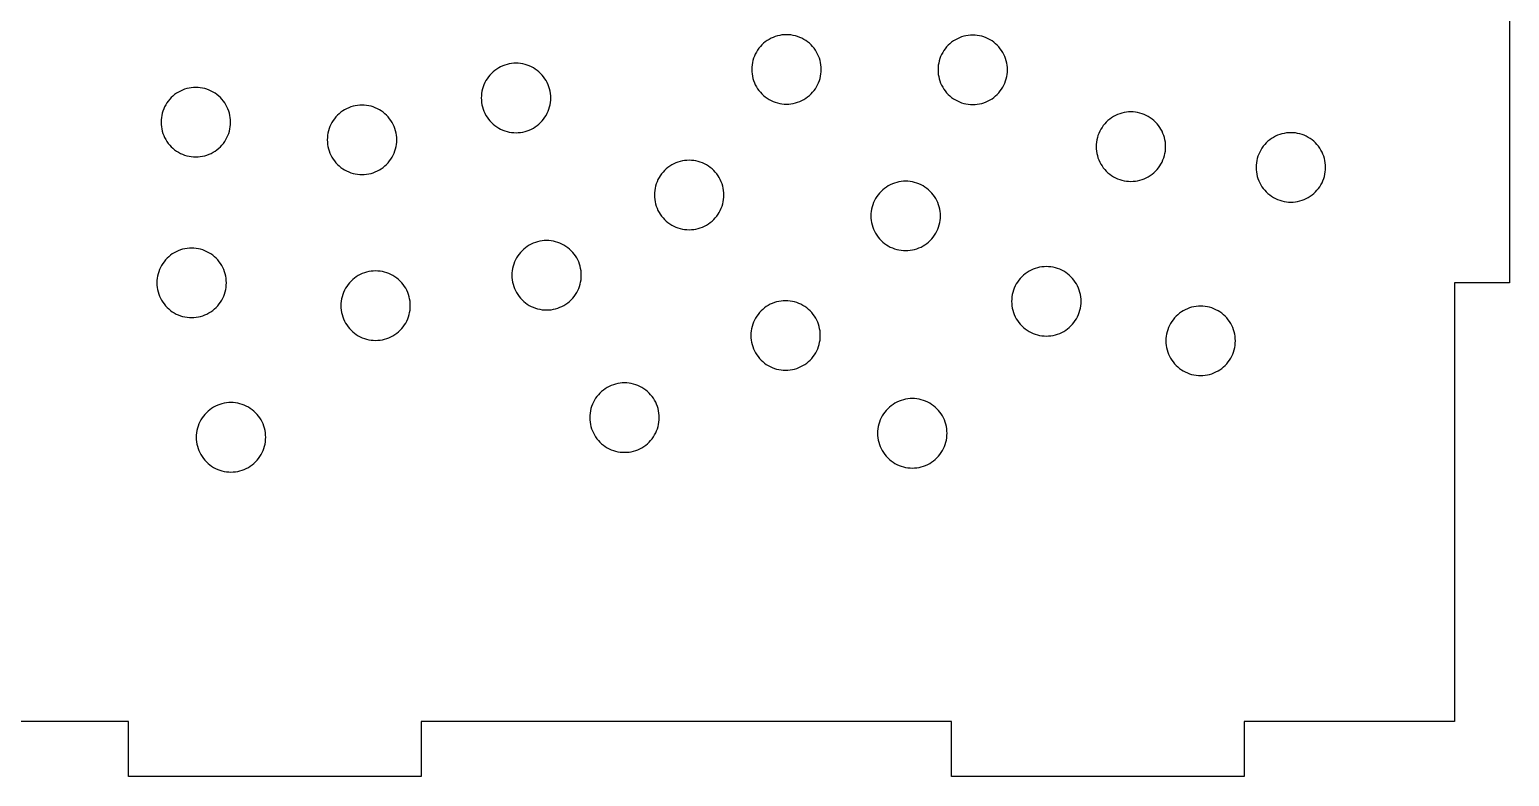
# Model space of a CAD drawing. Header units: millimetres. Extents: x 0 to 375, y -237 to 0.
# Drawn here: x 199.1 to 280, y -126 to -85.2 of the extents above; entities that cross this region are included whole.
import ezdxf

# ---------------------------------------------------------------- set-up
doc = ezdxf.new("R2010")
doc.units = ezdxf.units.MM
doc.layers.add('CUT', color=1, linetype='Continuous')

msp = doc.modelspace()

# ---------------------------------------------------------------- linework, layer by layer
at = {"layer": 'CUT'}
msp.add_lwpolyline([(280, -27), (280, -51), (277, -51), (277, -75), (280, -75), (280, -99), (277, -99), (277, -123), (265.5, -123), (265.5, -126), (265.5, -126), (249.5, -126), (249.5, -123), (220.5, -123), (220.5, -126), (204.5, -126), (204.5, -123), (193, -123)], dxfattribs=at)
for points in [[(242.272, -87.941), (242.308, -87.822), (242.336, -87.701), (242.357, -87.578), (242.369, -87.454), (242.373, -87.33), (242.369, -87.206), (242.357, -87.082), (242.336, -86.96), (242.308, -86.839), (242.272, -86.72), (242.228, -86.603), (242.177, -86.49), (242.118, -86.381), (242.053, -86.275), (241.98, -86.174), (241.901, -86.078), (241.817, -85.987), (241.726, -85.902), (241.63, -85.823), (241.529, -85.751), (241.423, -85.685), (241.314, -85.627), (241.2, -85.576), (241.084, -85.532), (240.965, -85.496), (240.844, -85.467), (240.721, -85.447), (240.598, -85.435), (240.473, -85.431), (240.349, -85.435), (240.226, -85.447), (240.103, -85.467), (239.982, -85.496), (239.863, -85.532), (239.747, -85.576), (239.633, -85.627), (239.524, -85.685), (239.418, -85.751), (239.317, -85.823), (239.221, -85.902), (239.13, -85.987), (239.046, -86.078), (238.967, -86.174), (238.894, -86.275), (238.829, -86.381), (238.77, -86.49), (238.719, -86.603), (238.675, -86.72), (238.639, -86.839), (238.611, -86.96), (238.59, -87.082), (238.578, -87.206), (238.574, -87.33), (238.578, -87.454), (238.59, -87.578), (238.611, -87.701), (238.639, -87.822), (238.675, -87.941), (238.719, -88.057), (238.77, -88.17), (238.829, -88.28), (238.894, -88.385), (238.967, -88.486), (239.046, -88.583), (239.13, -88.673), (239.221, -88.758), (239.317, -88.837), (239.418, -88.909), (239.524, -88.975), (239.633, -89.034), (239.747, -89.085), (239.863, -89.129), (239.982, -89.165), (240.103, -89.193), (240.226, -89.213), (240.349, -89.225), (240.473, -89.23), (240.598, -89.225), (240.721, -89.213), (240.844, -89.193), (240.965, -89.165), (241.084, -89.129), (241.2, -89.085), (241.314, -89.034), (241.423, -88.975), (241.529, -88.909), (241.63, -88.837), (241.726, -88.758), (241.817, -88.673), (241.901, -88.583), (241.98, -88.486), (242.053, -88.385), (242.118, -88.28), (242.177, -88.17), (242.228, -88.057), (242.272, -87.941)], [(252.413, -88.079), (252.457, -87.963), (252.493, -87.844), (252.521, -87.723), (252.542, -87.601), (252.554, -87.477), (252.558, -87.353), (252.554, -87.228), (252.542, -87.105), (252.521, -86.982), (252.493, -86.861), (252.457, -86.742), (252.413, -86.626), (252.362, -86.513), (252.303, -86.403), (252.238, -86.297), (252.165, -86.196), (252.087, -86.1), (252.002, -86.01), (251.911, -85.925), (251.815, -85.846), (251.714, -85.773), (251.608, -85.708), (251.499, -85.649), (251.385, -85.598), (251.269, -85.554), (251.15, -85.518), (251.029, -85.49), (250.906, -85.47), (250.783, -85.457), (250.659, -85.453), (250.534, -85.457), (250.411, -85.47), (250.288, -85.49), (250.167, -85.518), (250.048, -85.554), (249.932, -85.598), (249.818, -85.649), (249.709, -85.708), (249.603, -85.773), (249.502, -85.846), (249.406, -85.925), (249.316, -86.01), (249.231, -86.1), (249.152, -86.196), (249.079, -86.297), (249.014, -86.403), (248.955, -86.513), (248.904, -86.626), (248.86, -86.742), (248.824, -86.861), (248.796, -86.982), (248.775, -87.105), (248.763, -87.228), (248.759, -87.353), (248.763, -87.477), (248.775, -87.601), (248.796, -87.723), (248.824, -87.844), (248.86, -87.963), (248.904, -88.079), (248.955, -88.193), (249.014, -88.302), (249.079, -88.408), (249.152, -88.509), (249.231, -88.605), (249.316, -88.696), (249.406, -88.781), (249.502, -88.859), (249.603, -88.932), (249.709, -88.997), (249.818, -89.056), (249.932, -89.107), (250.048, -89.151), (250.167, -89.187), (250.288, -89.215), (250.411, -89.236), (250.534, -89.248), (250.659, -89.252), (250.783, -89.248), (250.906, -89.236), (251.029, -89.215), (251.15, -89.187), (251.269, -89.151), (251.385, -89.107), (251.499, -89.056), (251.608, -88.997), (251.714, -88.932), (251.815, -88.859), (251.911, -88.781), (252.002, -88.696), (252.087, -88.605), (252.165, -88.509), (252.238, -88.408), (252.303, -88.302), (252.362, -88.193), (252.413, -88.079)], [(227.486, -89.502), (227.522, -89.384), (227.55, -89.262), (227.57, -89.14), (227.582, -89.016), (227.587, -88.892), (227.582, -88.768), (227.57, -88.644), (227.55, -88.521), (227.522, -88.4), (227.486, -88.281), (227.442, -88.165), (227.391, -88.052), (227.332, -87.942), (227.266, -87.837), (227.194, -87.736), (227.115, -87.64), (227.03, -87.549), (226.94, -87.464), (226.843, -87.385), (226.742, -87.313), (226.637, -87.247), (226.527, -87.188), (226.414, -87.137), (226.298, -87.093), (226.179, -87.057), (226.058, -87.029), (225.935, -87.009), (225.811, -86.997), (225.687, -86.993), (225.563, -86.997), (225.439, -87.009), (225.317, -87.029), (225.196, -87.057), (225.077, -87.093), (224.96, -87.137), (224.847, -87.188), (224.738, -87.247), (224.632, -87.313), (224.531, -87.385), (224.435, -87.464), (224.344, -87.549), (224.259, -87.64), (224.18, -87.736), (224.108, -87.837), (224.042, -87.942), (223.984, -88.052), (223.932, -88.165), (223.889, -88.281), (223.853, -88.4), (223.824, -88.521), (223.804, -88.644), (223.792, -88.768), (223.788, -88.892), (223.792, -89.016), (223.804, -89.14), (223.824, -89.262), (223.853, -89.384), (223.889, -89.502), (223.932, -89.619), (223.984, -89.732), (224.042, -89.842), (224.108, -89.947), (224.18, -90.048), (224.259, -90.144), (224.344, -90.235), (224.435, -90.32), (224.531, -90.399), (224.632, -90.471), (224.738, -90.537), (224.847, -90.595), (224.96, -90.647), (225.077, -90.69), (225.196, -90.727), (225.317, -90.755), (225.439, -90.775), (225.563, -90.787), (225.687, -90.791), (225.811, -90.787), (225.935, -90.775), (226.058, -90.755), (226.179, -90.727), (226.298, -90.69), (226.414, -90.647), (226.527, -90.595), (226.637, -90.537), (226.742, -90.471), (226.843, -90.399), (226.94, -90.32), (227.03, -90.235), (227.115, -90.144), (227.194, -90.048), (227.266, -89.947), (227.332, -89.842), (227.391, -89.732), (227.442, -89.619), (227.486, -89.502)], [(209.977, -90.827), (210.013, -90.709), (210.041, -90.588), (210.061, -90.465), (210.074, -90.341), (210.078, -90.217), (210.074, -90.093), (210.061, -89.969), (210.041, -89.846), (210.013, -89.725), (209.977, -89.606), (209.933, -89.49), (209.882, -89.377), (209.823, -89.267), (209.758, -89.162), (209.685, -89.061), (209.606, -88.965), (209.521, -88.874), (209.431, -88.789), (209.335, -88.71), (209.234, -88.638), (209.128, -88.572), (209.018, -88.514), (208.905, -88.462), (208.789, -88.418), (208.67, -88.382), (208.549, -88.354), (208.426, -88.334), (208.303, -88.322), (208.178, -88.318), (208.054, -88.322), (207.931, -88.334), (207.808, -88.354), (207.687, -88.382), (207.568, -88.418), (207.452, -88.462), (207.338, -88.514), (207.229, -88.572), (207.123, -88.638), (207.022, -88.71), (206.926, -88.789), (206.835, -88.874), (206.75, -88.965), (206.672, -89.061), (206.599, -89.162), (206.534, -89.267), (206.475, -89.377), (206.424, -89.49), (206.38, -89.606), (206.344, -89.725), (206.316, -89.846), (206.295, -89.969), (206.283, -90.093), (206.279, -90.217), (206.283, -90.341), (206.295, -90.465), (206.316, -90.588), (206.344, -90.709), (206.38, -90.827), (206.424, -90.944), (206.475, -91.057), (206.534, -91.167), (206.599, -91.272), (206.672, -91.373), (206.75, -91.469), (206.835, -91.56), (206.926, -91.645), (207.022, -91.724), (207.123, -91.796), (207.229, -91.862), (207.338, -91.92), (207.452, -91.972), (207.568, -92.015), (207.687, -92.052), (207.808, -92.08), (207.931, -92.1), (208.054, -92.112), (208.178, -92.116), (208.303, -92.112), (208.426, -92.1), (208.549, -92.08), (208.67, -92.052), (208.789, -92.015), (208.905, -91.972), (209.018, -91.92), (209.128, -91.862), (209.234, -91.796), (209.335, -91.724), (209.431, -91.645), (209.521, -91.56), (209.606, -91.469), (209.685, -91.373), (209.758, -91.272), (209.823, -91.167), (209.882, -91.057), (209.933, -90.944), (209.977, -90.827)], [(219.065, -91.791), (219.101, -91.672), (219.129, -91.551), (219.149, -91.429), (219.161, -91.305), (219.166, -91.181), (219.161, -91.057), (219.149, -90.933), (219.129, -90.81), (219.101, -90.689), (219.065, -90.57), (219.021, -90.454), (218.97, -90.341), (218.911, -90.231), (218.845, -90.126), (218.773, -90.025), (218.694, -89.928), (218.609, -89.838), (218.519, -89.753), (218.422, -89.674), (218.321, -89.602), (218.216, -89.536), (218.106, -89.477), (217.993, -89.426), (217.877, -89.382), (217.758, -89.346), (217.637, -89.318), (217.514, -89.298), (217.39, -89.285), (217.266, -89.281), (217.142, -89.285), (217.018, -89.298), (216.896, -89.318), (216.775, -89.346), (216.656, -89.382), (216.539, -89.426), (216.426, -89.477), (216.317, -89.536), (216.211, -89.602), (216.11, -89.674), (216.014, -89.753), (215.923, -89.838), (215.838, -89.928), (215.759, -90.025), (215.687, -90.126), (215.621, -90.231), (215.563, -90.341), (215.512, -90.454), (215.468, -90.57), (215.432, -90.689), (215.403, -90.81), (215.383, -90.933), (215.371, -91.057), (215.367, -91.181), (215.371, -91.305), (215.383, -91.429), (215.403, -91.551), (215.432, -91.672), (215.468, -91.791), (215.512, -91.908), (215.563, -92.021), (215.621, -92.13), (215.687, -92.236), (215.759, -92.337), (215.838, -92.433), (215.923, -92.524), (216.014, -92.609), (216.11, -92.688), (216.211, -92.76), (216.317, -92.826), (216.426, -92.884), (216.539, -92.935), (216.656, -92.979), (216.775, -93.015), (216.896, -93.044), (217.018, -93.064), (217.142, -93.076), (217.266, -93.08), (217.39, -93.076), (217.514, -93.064), (217.637, -93.044), (217.758, -93.015), (217.877, -92.979), (217.993, -92.935), (218.106, -92.884), (218.216, -92.826), (218.321, -92.76), (218.422, -92.688), (218.519, -92.609), (218.609, -92.524), (218.694, -92.433), (218.773, -92.337), (218.845, -92.236), (218.911, -92.13), (218.97, -92.021), (219.021, -91.908), (219.065, -91.791)], [(261.06, -92.281), (261.103, -92.165), (261.139, -92.046), (261.168, -91.925), (261.188, -91.802), (261.2, -91.679), (261.204, -91.554), (261.2, -91.43), (261.188, -91.306), (261.168, -91.184), (261.139, -91.063), (261.103, -90.944), (261.06, -90.828), (261.008, -90.714), (260.95, -90.605), (260.884, -90.499), (260.812, -90.398), (260.733, -90.302), (260.648, -90.211), (260.557, -90.126), (260.461, -90.048), (260.36, -89.975), (260.255, -89.91), (260.145, -89.851), (260.032, -89.8), (259.915, -89.756), (259.796, -89.72), (259.675, -89.692), (259.553, -89.671), (259.429, -89.659), (259.305, -89.655), (259.181, -89.659), (259.057, -89.671), (258.934, -89.692), (258.813, -89.72), (258.694, -89.756), (258.578, -89.8), (258.465, -89.851), (258.355, -89.91), (258.25, -89.975), (258.149, -90.048), (258.053, -90.126), (257.962, -90.211), (257.877, -90.302), (257.798, -90.398), (257.726, -90.499), (257.66, -90.605), (257.601, -90.714), (257.55, -90.828), (257.506, -90.944), (257.47, -91.063), (257.442, -91.184), (257.422, -91.306), (257.41, -91.43), (257.406, -91.554), (257.41, -91.679), (257.422, -91.802), (257.442, -91.925), (257.47, -92.046), (257.506, -92.165), (257.55, -92.281), (257.601, -92.394), (257.66, -92.504), (257.726, -92.61), (257.798, -92.711), (257.877, -92.807), (257.962, -92.897), (258.053, -92.982), (258.149, -93.061), (258.25, -93.134), (258.355, -93.199), (258.465, -93.258), (258.578, -93.309), (258.694, -93.353), (258.813, -93.389), (258.934, -93.417), (259.057, -93.437), (259.181, -93.45), (259.305, -93.454), (259.429, -93.45), (259.553, -93.437), (259.675, -93.417), (259.796, -93.389), (259.915, -93.353), (260.032, -93.309), (260.145, -93.258), (260.255, -93.199), (260.36, -93.134), (260.461, -93.061), (260.557, -92.982), (260.648, -92.897), (260.733, -92.807), (260.812, -92.711), (260.884, -92.61), (260.95, -92.504), (261.008, -92.394), (261.06, -92.281)], [(269.85, -93.301), (269.886, -93.182), (269.914, -93.061), (269.935, -92.938), (269.947, -92.814), (269.951, -92.69), (269.947, -92.566), (269.935, -92.442), (269.914, -92.32), (269.886, -92.199), (269.85, -92.08), (269.806, -91.963), (269.755, -91.85), (269.697, -91.741), (269.631, -91.635), (269.558, -91.534), (269.48, -91.438), (269.395, -91.347), (269.304, -91.262), (269.208, -91.183), (269.107, -91.111), (269.001, -91.045), (268.892, -90.987), (268.779, -90.935), (268.662, -90.892), (268.543, -90.856), (268.422, -90.827), (268.3, -90.807), (268.176, -90.795), (268.052, -90.791), (267.927, -90.795), (267.804, -90.807), (267.681, -90.827), (267.56, -90.856), (267.441, -90.892), (267.325, -90.935), (267.212, -90.987), (267.102, -91.045), (266.996, -91.111), (266.895, -91.183), (266.799, -91.262), (266.709, -91.347), (266.624, -91.438), (266.545, -91.534), (266.472, -91.635), (266.407, -91.741), (266.348, -91.85), (266.297, -91.963), (266.253, -92.08), (266.217, -92.199), (266.189, -92.32), (266.169, -92.442), (266.156, -92.566), (266.152, -92.69), (266.156, -92.814), (266.169, -92.938), (266.189, -93.061), (266.217, -93.182), (266.253, -93.301), (266.297, -93.417), (266.348, -93.53), (266.407, -93.64), (266.472, -93.745), (266.545, -93.846), (266.624, -93.942), (266.709, -94.033), (266.799, -94.118), (266.895, -94.197), (266.996, -94.269), (267.102, -94.335), (267.212, -94.394), (267.325, -94.445), (267.441, -94.489), (267.56, -94.525), (267.681, -94.553), (267.804, -94.573), (267.927, -94.585), (268.052, -94.589), (268.176, -94.585), (268.3, -94.573), (268.422, -94.553), (268.543, -94.525), (268.662, -94.489), (268.779, -94.445), (268.892, -94.394), (269.001, -94.335), (269.107, -94.269), (269.208, -94.197), (269.304, -94.118), (269.395, -94.033), (269.48, -93.942), (269.558, -93.846), (269.631, -93.745), (269.697, -93.64), (269.755, -93.53), (269.806, -93.417), (269.85, -93.301)], [(236.951, -94.81), (236.987, -94.691), (237.015, -94.57), (237.035, -94.448), (237.047, -94.324), (237.052, -94.2), (237.047, -94.075), (237.035, -93.952), (237.015, -93.829), (236.987, -93.708), (236.951, -93.589), (236.907, -93.473), (236.856, -93.36), (236.797, -93.25), (236.731, -93.144), (236.659, -93.043), (236.58, -92.947), (236.495, -92.857), (236.404, -92.772), (236.308, -92.693), (236.207, -92.62), (236.102, -92.555), (235.992, -92.496), (235.879, -92.445), (235.763, -92.401), (235.644, -92.365), (235.523, -92.337), (235.4, -92.317), (235.276, -92.304), (235.152, -92.3), (235.028, -92.304), (234.904, -92.317), (234.782, -92.337), (234.661, -92.365), (234.542, -92.401), (234.425, -92.445), (234.312, -92.496), (234.203, -92.555), (234.097, -92.62), (233.996, -92.693), (233.9, -92.772), (233.809, -92.857), (233.724, -92.947), (233.645, -93.043), (233.573, -93.144), (233.507, -93.25), (233.449, -93.36), (233.397, -93.473), (233.354, -93.589), (233.318, -93.708), (233.289, -93.829), (233.269, -93.952), (233.257, -94.075), (233.253, -94.2), (233.257, -94.324), (233.269, -94.448), (233.289, -94.57), (233.318, -94.691), (233.354, -94.81), (233.397, -94.926), (233.449, -95.04), (233.507, -95.149), (233.573, -95.255), (233.645, -95.356), (233.724, -95.452), (233.809, -95.543), (233.9, -95.628), (233.996, -95.706), (234.097, -95.779), (234.203, -95.844), (234.312, -95.903), (234.425, -95.954), (234.542, -95.998), (234.661, -96.034), (234.782, -96.062), (234.904, -96.083), (235.028, -96.095), (235.152, -96.099), (235.276, -96.095), (235.4, -96.083), (235.523, -96.062), (235.644, -96.034), (235.763, -95.998), (235.879, -95.954), (235.992, -95.903), (236.102, -95.844), (236.207, -95.779), (236.308, -95.706), (236.404, -95.628), (236.495, -95.543), (236.58, -95.452), (236.659, -95.356), (236.731, -95.255), (236.797, -95.149), (236.856, -95.04), (236.907, -94.926), (236.951, -94.81)], [(248.789, -95.952), (248.825, -95.833), (248.853, -95.712), (248.873, -95.59), (248.886, -95.466), (248.89, -95.342), (248.886, -95.218), (248.873, -95.094), (248.853, -94.971), (248.825, -94.85), (248.789, -94.731), (248.745, -94.615), (248.694, -94.502), (248.635, -94.392), (248.57, -94.287), (248.497, -94.186), (248.418, -94.09), (248.333, -93.999), (248.243, -93.914), (248.147, -93.835), (248.046, -93.763), (247.94, -93.697), (247.83, -93.638), (247.717, -93.587), (247.601, -93.543), (247.482, -93.507), (247.361, -93.479), (247.238, -93.459), (247.115, -93.447), (246.99, -93.443), (246.866, -93.447), (246.742, -93.459), (246.62, -93.479), (246.499, -93.507), (246.38, -93.543), (246.263, -93.587), (246.15, -93.638), (246.041, -93.697), (245.935, -93.763), (245.834, -93.835), (245.738, -93.914), (245.647, -93.999), (245.562, -94.09), (245.483, -94.186), (245.411, -94.287), (245.345, -94.392), (245.287, -94.502), (245.236, -94.615), (245.192, -94.731), (245.156, -94.85), (245.128, -94.971), (245.107, -95.094), (245.095, -95.218), (245.091, -95.342), (245.095, -95.466), (245.107, -95.59), (245.128, -95.712), (245.156, -95.833), (245.192, -95.952), (245.236, -96.069), (245.287, -96.182), (245.345, -96.291), (245.411, -96.397), (245.483, -96.498), (245.562, -96.594), (245.647, -96.685), (245.738, -96.77), (245.834, -96.849), (245.935, -96.921), (246.041, -96.987), (246.15, -97.045), (246.263, -97.097), (246.38, -97.14), (246.499, -97.176), (246.62, -97.205), (246.742, -97.225), (246.866, -97.237), (246.99, -97.241), (247.115, -97.237), (247.238, -97.225), (247.361, -97.205), (247.482, -97.176), (247.601, -97.14), (247.717, -97.097), (247.83, -97.045), (247.94, -96.987), (248.046, -96.921), (248.147, -96.849), (248.243, -96.77), (248.333, -96.685), (248.418, -96.594), (248.497, -96.498), (248.57, -96.397), (248.635, -96.291), (248.694, -96.182), (248.745, -96.069), (248.789, -95.952)], [(229.112, -99.316), (229.156, -99.199), (229.192, -99.08), (229.221, -98.959), (229.241, -98.837), (229.253, -98.713), (229.257, -98.589), (229.253, -98.464), (229.241, -98.341), (229.221, -98.218), (229.192, -98.097), (229.156, -97.978), (229.112, -97.862), (229.061, -97.749), (229.003, -97.639), (228.937, -97.534), (228.865, -97.432), (228.786, -97.336), (228.701, -97.246), (228.61, -97.161), (228.514, -97.082), (228.413, -97.009), (228.307, -96.944), (228.198, -96.885), (228.085, -96.834), (227.968, -96.79), (227.849, -96.754), (227.728, -96.726), (227.606, -96.706), (227.482, -96.693), (227.358, -96.689), (227.234, -96.693), (227.11, -96.706), (226.987, -96.726), (226.866, -96.754), (226.747, -96.79), (226.631, -96.834), (226.518, -96.885), (226.408, -96.944), (226.303, -97.009), (226.202, -97.082), (226.105, -97.161), (226.015, -97.246), (225.93, -97.336), (225.851, -97.432), (225.779, -97.534), (225.713, -97.639), (225.654, -97.749), (225.603, -97.862), (225.559, -97.978), (225.523, -98.097), (225.495, -98.218), (225.475, -98.341), (225.462, -98.464), (225.458, -98.589), (225.462, -98.713), (225.475, -98.837), (225.495, -98.959), (225.523, -99.08), (225.559, -99.199), (225.603, -99.316), (225.654, -99.429), (225.713, -99.538), (225.779, -99.644), (225.851, -99.745), (225.93, -99.841), (226.015, -99.932), (226.105, -100.017), (226.202, -100.096), (226.303, -100.168), (226.408, -100.234), (226.518, -100.292), (226.631, -100.343), (226.747, -100.387), (226.866, -100.423), (226.987, -100.452), (227.11, -100.472), (227.234, -100.484), (227.358, -100.488), (227.482, -100.484), (227.606, -100.472), (227.728, -100.452), (227.849, -100.423), (227.968, -100.387), (228.085, -100.343), (228.198, -100.292), (228.307, -100.234), (228.413, -100.168), (228.514, -100.096), (228.61, -100.017), (228.701, -99.932), (228.786, -99.841), (228.865, -99.745), (228.937, -99.644), (229.003, -99.538), (229.061, -99.429), (229.112, -99.316)], [(209.748, -99.615), (209.785, -99.496), (209.813, -99.375), (209.833, -99.252), (209.845, -99.128), (209.849, -99.004), (209.845, -98.88), (209.833, -98.756), (209.813, -98.634), (209.785, -98.513), (209.748, -98.394), (209.705, -98.277), (209.653, -98.164), (209.595, -98.054), (209.529, -97.949), (209.457, -97.848), (209.378, -97.752), (209.293, -97.661), (209.202, -97.576), (209.106, -97.497), (209.005, -97.425), (208.9, -97.359), (208.79, -97.301), (208.677, -97.249), (208.56, -97.206), (208.442, -97.17), (208.32, -97.141), (208.198, -97.121), (208.074, -97.109), (207.95, -97.105), (207.826, -97.109), (207.702, -97.121), (207.579, -97.141), (207.458, -97.17), (207.339, -97.206), (207.223, -97.249), (207.11, -97.301), (207, -97.359), (206.895, -97.425), (206.794, -97.497), (206.698, -97.576), (206.607, -97.661), (206.522, -97.752), (206.443, -97.848), (206.371, -97.949), (206.305, -98.054), (206.247, -98.164), (206.195, -98.277), (206.151, -98.394), (206.115, -98.513), (206.087, -98.634), (206.067, -98.756), (206.055, -98.88), (206.051, -99.004), (206.055, -99.128), (206.067, -99.252), (206.087, -99.375), (206.115, -99.496), (206.151, -99.615), (206.195, -99.731), (206.247, -99.844), (206.305, -99.954), (206.371, -100.059), (206.443, -100.16), (206.522, -100.256), (206.607, -100.347), (206.698, -100.432), (206.794, -100.511), (206.895, -100.583), (207, -100.649), (207.11, -100.708), (207.223, -100.759), (207.339, -100.803), (207.458, -100.839), (207.579, -100.867), (207.702, -100.887), (207.826, -100.899), (207.95, -100.903), (208.074, -100.899), (208.198, -100.887), (208.32, -100.867), (208.442, -100.839), (208.56, -100.803), (208.677, -100.759), (208.79, -100.708), (208.9, -100.649), (209.005, -100.583), (209.106, -100.511), (209.202, -100.432), (209.293, -100.347), (209.378, -100.256), (209.457, -100.16), (209.529, -100.059), (209.595, -99.954), (209.653, -99.844), (209.705, -99.731), (209.748, -99.615)], [(219.807, -100.863), (219.843, -100.744), (219.871, -100.623), (219.891, -100.501), (219.904, -100.377), (219.908, -100.253), (219.904, -100.128), (219.891, -100.005), (219.871, -99.882), (219.843, -99.761), (219.807, -99.642), (219.763, -99.526), (219.712, -99.413), (219.653, -99.303), (219.588, -99.197), (219.515, -99.096), (219.436, -99), (219.351, -98.91), (219.261, -98.825), (219.165, -98.746), (219.064, -98.673), (218.958, -98.608), (218.848, -98.549), (218.735, -98.498), (218.619, -98.454), (218.5, -98.418), (218.379, -98.39), (218.256, -98.37), (218.133, -98.357), (218.008, -98.353), (217.884, -98.357), (217.76, -98.37), (217.638, -98.39), (217.517, -98.418), (217.398, -98.454), (217.282, -98.498), (217.168, -98.549), (217.059, -98.608), (216.953, -98.673), (216.852, -98.746), (216.756, -98.825), (216.665, -98.91), (216.58, -99), (216.502, -99.096), (216.429, -99.197), (216.363, -99.303), (216.305, -99.413), (216.254, -99.526), (216.21, -99.642), (216.174, -99.761), (216.146, -99.882), (216.125, -100.005), (216.113, -100.128), (216.109, -100.253), (216.113, -100.377), (216.125, -100.501), (216.146, -100.623), (216.174, -100.744), (216.21, -100.863), (216.254, -100.98), (216.305, -101.093), (216.363, -101.202), (216.429, -101.308), (216.502, -101.409), (216.58, -101.505), (216.665, -101.596), (216.756, -101.681), (216.852, -101.76), (216.953, -101.832), (217.059, -101.898), (217.168, -101.956), (217.282, -102.007), (217.398, -102.051), (217.517, -102.087), (217.638, -102.116), (217.76, -102.136), (217.884, -102.148), (218.008, -102.152), (218.133, -102.148), (218.256, -102.136), (218.379, -102.116), (218.5, -102.087), (218.619, -102.051), (218.735, -102.007), (218.848, -101.956), (218.958, -101.898), (219.064, -101.832), (219.165, -101.76), (219.261, -101.681), (219.351, -101.596), (219.436, -101.505), (219.515, -101.409), (219.588, -101.308), (219.653, -101.202), (219.712, -101.093), (219.763, -100.98), (219.807, -100.863)], [(256.484, -100.625), (256.52, -100.506), (256.548, -100.385), (256.568, -100.263), (256.58, -100.139), (256.584, -100.015), (256.58, -99.891), (256.568, -99.767), (256.548, -99.644), (256.52, -99.523), (256.484, -99.404), (256.44, -99.288), (256.388, -99.175), (256.33, -99.065), (256.264, -98.96), (256.192, -98.859), (256.113, -98.763), (256.028, -98.672), (255.937, -98.587), (255.841, -98.508), (255.74, -98.436), (255.635, -98.37), (255.525, -98.311), (255.412, -98.26), (255.296, -98.216), (255.177, -98.18), (255.056, -98.152), (254.933, -98.132), (254.809, -98.12), (254.685, -98.116), (254.561, -98.12), (254.437, -98.132), (254.314, -98.152), (254.193, -98.18), (254.075, -98.216), (253.958, -98.26), (253.845, -98.311), (253.735, -98.37), (253.63, -98.436), (253.529, -98.508), (253.433, -98.587), (253.342, -98.672), (253.257, -98.763), (253.178, -98.859), (253.106, -98.96), (253.04, -99.065), (252.982, -99.175), (252.93, -99.288), (252.887, -99.404), (252.85, -99.523), (252.822, -99.644), (252.802, -99.767), (252.79, -99.891), (252.786, -100.015), (252.79, -100.139), (252.802, -100.263), (252.822, -100.385), (252.85, -100.506), (252.887, -100.625), (252.93, -100.742), (252.982, -100.855), (253.04, -100.965), (253.106, -101.07), (253.178, -101.171), (253.257, -101.267), (253.342, -101.358), (253.433, -101.443), (253.529, -101.522), (253.63, -101.594), (253.735, -101.66), (253.845, -101.718), (253.958, -101.77), (254.075, -101.813), (254.193, -101.849), (254.314, -101.878), (254.437, -101.898), (254.561, -101.91), (254.685, -101.914), (254.809, -101.91), (254.933, -101.898), (255.056, -101.878), (255.177, -101.849), (255.296, -101.813), (255.412, -101.77), (255.525, -101.718), (255.635, -101.66), (255.74, -101.594), (255.841, -101.522), (255.937, -101.443), (256.028, -101.358), (256.113, -101.267), (256.192, -101.171), (256.264, -101.07), (256.33, -100.965), (256.388, -100.855), (256.44, -100.742), (256.484, -100.625)], [(242.18, -102.609), (242.223, -102.493), (242.259, -102.374), (242.288, -102.253), (242.308, -102.13), (242.32, -102.007), (242.324, -101.883), (242.32, -101.758), (242.308, -101.635), (242.288, -101.512), (242.259, -101.391), (242.223, -101.272), (242.18, -101.156), (242.128, -101.042), (242.07, -100.933), (242.004, -100.827), (241.932, -100.726), (241.853, -100.63), (241.768, -100.54), (241.677, -100.455), (241.581, -100.376), (241.48, -100.303), (241.374, -100.238), (241.265, -100.179), (241.152, -100.128), (241.035, -100.084), (240.916, -100.048), (240.795, -100.02), (240.673, -99.999), (240.549, -99.987), (240.425, -99.983), (240.301, -99.987), (240.177, -99.999), (240.054, -100.02), (239.933, -100.048), (239.814, -100.084), (239.698, -100.128), (239.585, -100.179), (239.475, -100.238), (239.37, -100.303), (239.269, -100.376), (239.173, -100.455), (239.082, -100.54), (238.997, -100.63), (238.918, -100.726), (238.846, -100.827), (238.78, -100.933), (238.721, -101.042), (238.67, -101.156), (238.626, -101.272), (238.59, -101.391), (238.562, -101.512), (238.542, -101.635), (238.53, -101.758), (238.526, -101.883), (238.53, -102.007), (238.542, -102.13), (238.562, -102.253), (238.59, -102.374), (238.626, -102.493), (238.67, -102.609), (238.721, -102.723), (238.78, -102.832), (238.846, -102.938), (238.918, -103.039), (238.997, -103.135), (239.082, -103.226), (239.173, -103.311), (239.269, -103.389), (239.37, -103.462), (239.475, -103.527), (239.585, -103.586), (239.698, -103.637), (239.814, -103.681), (239.933, -103.717), (240.054, -103.745), (240.177, -103.766), (240.301, -103.778), (240.425, -103.782), (240.549, -103.778), (240.673, -103.766), (240.795, -103.745), (240.916, -103.717), (241.035, -103.681), (241.152, -103.637), (241.265, -103.586), (241.374, -103.527), (241.48, -103.462), (241.581, -103.389), (241.677, -103.311), (241.768, -103.226), (241.853, -103.135), (241.932, -103.039), (242.004, -102.938), (242.07, -102.832), (242.128, -102.723), (242.18, -102.609)], [(264.916, -102.787), (264.953, -102.668), (264.981, -102.547), (265.001, -102.425), (265.013, -102.301), (265.017, -102.177), (265.013, -102.053), (265.001, -101.929), (264.981, -101.806), (264.953, -101.685), (264.916, -101.566), (264.873, -101.45), (264.821, -101.337), (264.763, -101.227), (264.697, -101.122), (264.625, -101.021), (264.546, -100.925), (264.461, -100.834), (264.37, -100.749), (264.274, -100.67), (264.173, -100.598), (264.068, -100.532), (263.958, -100.473), (263.845, -100.422), (263.728, -100.378), (263.609, -100.342), (263.488, -100.314), (263.366, -100.294), (263.242, -100.282), (263.118, -100.278), (262.994, -100.282), (262.87, -100.294), (262.747, -100.314), (262.626, -100.342), (262.507, -100.378), (262.391, -100.422), (262.278, -100.473), (262.168, -100.532), (262.063, -100.598), (261.962, -100.67), (261.866, -100.749), (261.775, -100.834), (261.69, -100.925), (261.611, -101.021), (261.539, -101.122), (261.473, -101.227), (261.414, -101.337), (261.363, -101.45), (261.319, -101.566), (261.283, -101.685), (261.255, -101.806), (261.235, -101.929), (261.223, -102.053), (261.219, -102.177), (261.223, -102.301), (261.235, -102.425), (261.255, -102.547), (261.283, -102.668), (261.319, -102.787), (261.363, -102.904), (261.414, -103.017), (261.473, -103.126), (261.539, -103.232), (261.611, -103.333), (261.69, -103.429), (261.775, -103.52), (261.866, -103.605), (261.962, -103.684), (262.063, -103.756), (262.168, -103.822), (262.278, -103.88), (262.391, -103.932), (262.507, -103.975), (262.626, -104.011), (262.747, -104.04), (262.87, -104.06), (262.994, -104.072), (263.118, -104.076), (263.242, -104.072), (263.366, -104.06), (263.488, -104.04), (263.609, -104.011), (263.728, -103.975), (263.845, -103.932), (263.958, -103.88), (264.068, -103.822), (264.173, -103.756), (264.274, -103.684), (264.37, -103.605), (264.461, -103.52), (264.546, -103.429), (264.625, -103.333), (264.697, -103.232), (264.763, -103.126), (264.821, -103.017), (264.873, -102.904), (264.916, -102.787)], [(233.418, -106.985), (233.454, -106.866), (233.482, -106.745), (233.503, -106.623), (233.515, -106.499), (233.519, -106.375), (233.515, -106.251), (233.503, -106.127), (233.482, -106.004), (233.454, -105.883), (233.418, -105.764), (233.374, -105.648), (233.323, -105.535), (233.264, -105.425), (233.199, -105.32), (233.126, -105.219), (233.047, -105.122), (232.962, -105.032), (232.872, -104.947), (232.776, -104.868), (232.675, -104.796), (232.569, -104.73), (232.459, -104.671), (232.346, -104.62), (232.23, -104.576), (232.111, -104.54), (231.99, -104.512), (231.867, -104.492), (231.744, -104.48), (231.619, -104.475), (231.495, -104.48), (231.372, -104.492), (231.249, -104.512), (231.128, -104.54), (231.009, -104.576), (230.893, -104.62), (230.779, -104.671), (230.67, -104.73), (230.564, -104.796), (230.463, -104.868), (230.367, -104.947), (230.276, -105.032), (230.191, -105.122), (230.113, -105.219), (230.04, -105.32), (229.975, -105.425), (229.916, -105.535), (229.865, -105.648), (229.821, -105.764), (229.785, -105.883), (229.757, -106.004), (229.736, -106.127), (229.724, -106.251), (229.72, -106.375), (229.724, -106.499), (229.736, -106.623), (229.757, -106.745), (229.785, -106.866), (229.821, -106.985), (229.865, -107.102), (229.916, -107.215), (229.975, -107.324), (230.04, -107.43), (230.113, -107.531), (230.191, -107.627), (230.276, -107.718), (230.367, -107.803), (230.463, -107.882), (230.564, -107.954), (230.67, -108.02), (230.779, -108.078), (230.893, -108.13), (231.009, -108.173), (231.128, -108.209), (231.249, -108.238), (231.372, -108.258), (231.495, -108.27), (231.619, -108.274), (231.744, -108.27), (231.867, -108.258), (231.99, -108.238), (232.111, -108.209), (232.23, -108.173), (232.346, -108.13), (232.459, -108.078), (232.569, -108.02), (232.675, -107.954), (232.776, -107.882), (232.872, -107.803), (232.962, -107.718), (233.047, -107.627), (233.126, -107.531), (233.199, -107.43), (233.264, -107.324), (233.323, -107.215), (233.374, -107.102), (233.418, -106.985)], [(211.9, -108.062), (211.936, -107.943), (211.964, -107.822), (211.984, -107.699), (211.997, -107.575), (212.001, -107.451), (211.997, -107.327), (211.984, -107.203), (211.964, -107.081), (211.936, -106.96), (211.9, -106.841), (211.856, -106.724), (211.805, -106.611), (211.746, -106.501), (211.681, -106.396), (211.608, -106.295), (211.529, -106.199), (211.444, -106.108), (211.354, -106.023), (211.258, -105.944), (211.157, -105.872), (211.051, -105.806), (210.941, -105.748), (210.828, -105.696), (210.712, -105.653), (210.593, -105.617), (210.472, -105.588), (210.349, -105.568), (210.226, -105.556), (210.101, -105.552), (209.977, -105.556), (209.854, -105.568), (209.731, -105.588), (209.61, -105.617), (209.491, -105.653), (209.375, -105.696), (209.261, -105.748), (209.152, -105.806), (209.046, -105.872), (208.945, -105.944), (208.849, -106.023), (208.758, -106.108), (208.673, -106.199), (208.595, -106.295), (208.522, -106.396), (208.457, -106.501), (208.398, -106.611), (208.347, -106.724), (208.303, -106.841), (208.267, -106.96), (208.239, -107.081), (208.218, -107.203), (208.206, -107.327), (208.202, -107.451), (208.206, -107.575), (208.218, -107.699), (208.239, -107.822), (208.267, -107.943), (208.303, -108.062), (208.347, -108.178), (208.398, -108.291), (208.457, -108.401), (208.522, -108.506), (208.595, -108.607), (208.673, -108.703), (208.758, -108.794), (208.849, -108.879), (208.945, -108.958), (209.046, -109.03), (209.152, -109.096), (209.261, -109.155), (209.375, -109.206), (209.491, -109.25), (209.61, -109.286), (209.731, -109.314), (209.854, -109.334), (209.977, -109.346), (210.101, -109.35), (210.226, -109.346), (210.349, -109.334), (210.472, -109.314), (210.593, -109.286), (210.712, -109.25), (210.828, -109.206), (210.941, -109.155), (211.051, -109.096), (211.157, -109.03), (211.258, -108.958), (211.354, -108.879), (211.444, -108.794), (211.529, -108.703), (211.608, -108.607), (211.681, -108.506), (211.746, -108.401), (211.805, -108.291), (211.856, -108.178), (211.9, -108.062)], [(249.153, -107.843), (249.189, -107.724), (249.217, -107.603), (249.238, -107.48), (249.25, -107.356), (249.254, -107.232), (249.25, -107.108), (249.238, -106.984), (249.217, -106.862), (249.189, -106.741), (249.153, -106.622), (249.109, -106.505), (249.058, -106.392), (248.999, -106.283), (248.934, -106.177), (248.861, -106.076), (248.782, -105.98), (248.698, -105.889), (248.607, -105.804), (248.511, -105.725), (248.41, -105.653), (248.304, -105.587), (248.195, -105.529), (248.081, -105.477), (247.965, -105.434), (247.846, -105.398), (247.725, -105.369), (247.602, -105.349), (247.479, -105.337), (247.355, -105.333), (247.23, -105.337), (247.107, -105.349), (246.984, -105.369), (246.863, -105.398), (246.744, -105.434), (246.628, -105.477), (246.514, -105.529), (246.405, -105.587), (246.299, -105.653), (246.198, -105.725), (246.102, -105.804), (246.011, -105.889), (245.927, -105.98), (245.848, -106.076), (245.775, -106.177), (245.71, -106.283), (245.651, -106.392), (245.6, -106.505), (245.556, -106.622), (245.52, -106.741), (245.492, -106.862), (245.471, -106.984), (245.459, -107.108), (245.455, -107.232), (245.459, -107.356), (245.471, -107.48), (245.492, -107.603), (245.52, -107.724), (245.556, -107.843), (245.6, -107.959), (245.651, -108.072), (245.71, -108.182), (245.775, -108.287), (245.848, -108.388), (245.927, -108.484), (246.011, -108.575), (246.102, -108.66), (246.198, -108.739), (246.299, -108.811), (246.405, -108.877), (246.514, -108.936), (246.628, -108.987), (246.744, -109.031), (246.863, -109.067), (246.984, -109.095), (247.107, -109.115), (247.23, -109.127), (247.355, -109.131), (247.479, -109.127), (247.602, -109.115), (247.725, -109.095), (247.846, -109.067), (247.965, -109.031), (248.081, -108.987), (248.195, -108.936), (248.304, -108.877), (248.41, -108.811), (248.511, -108.739), (248.607, -108.66), (248.698, -108.575), (248.782, -108.484), (248.861, -108.388), (248.934, -108.287), (248.999, -108.182), (249.058, -108.072), (249.109, -107.959), (249.153, -107.843)]]:
    msp.add_lwpolyline(points, close=True, dxfattribs=at)

doc.saveas('drawing.dxf')
